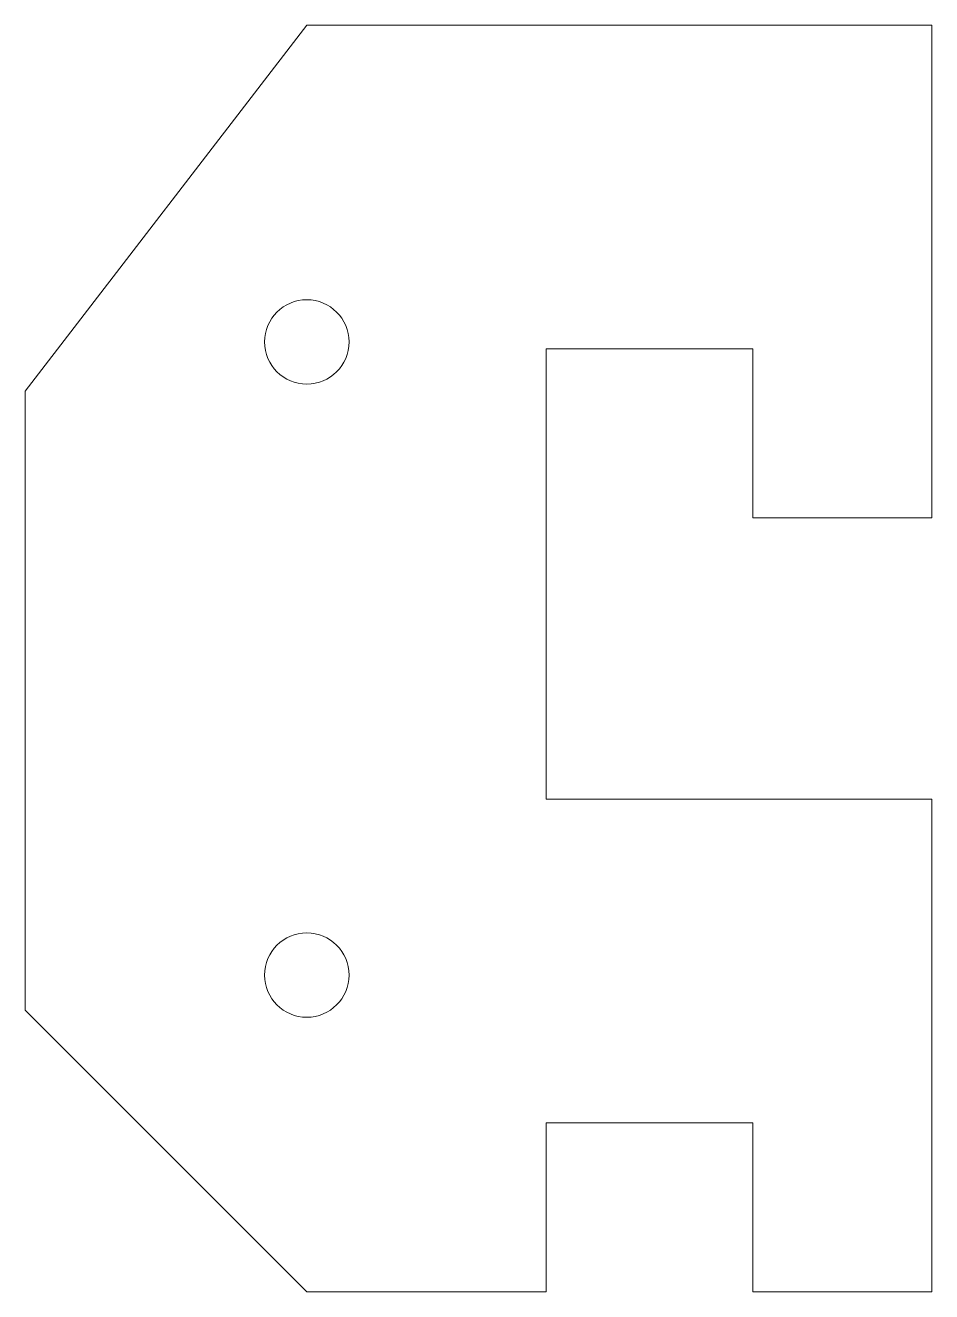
# Model space of a CAD drawing. Header units: millimetres. Extents: x 120 to 152.2, y -35 to 10.
import ezdxf

# ---------------------------------------------------------------- set-up
doc = ezdxf.new("R2010")
doc.units = ezdxf.units.MM

msp = doc.modelspace()

# ---------------------------------------------------------------- linework, layer by layer
at = {"color": 7, "linetype": 'Continuous', "lineweight": 15}
for p, q in [((130, 10), (120, -3)), ((152.2, 10), (130, 10)), ((152.2, -7.5), (152.2, 10)), ((138.5, -1.5), (145.85, -1.5)), ((138.5, -17.5), (138.5, -1.5)), ((145.85, -1.5), (145.85, -7.5)), ((120, -3), (120, -25)), ((145.85, -7.5), (152.2, -7.5)), ((152.2, -17.5), (138.5, -17.5)), ((152.2, -35), (152.2, -17.5)), ((120, -25), (130, -35)), ((138.5, -29), (145.85, -29)), ((138.5, -35), (138.5, -29)), ((145.85, -29), (145.85, -35)), ((130, -35), (138.5, -35)), ((145.85, -35), (152.2, -35))]:
    msp.add_line(p, q, dxfattribs=at)
for centre in [(130, -1.25), (130, -23.75)]:
    msp.add_circle(centre, 1.5, dxfattribs=at)

doc.saveas('drawing.dxf')
